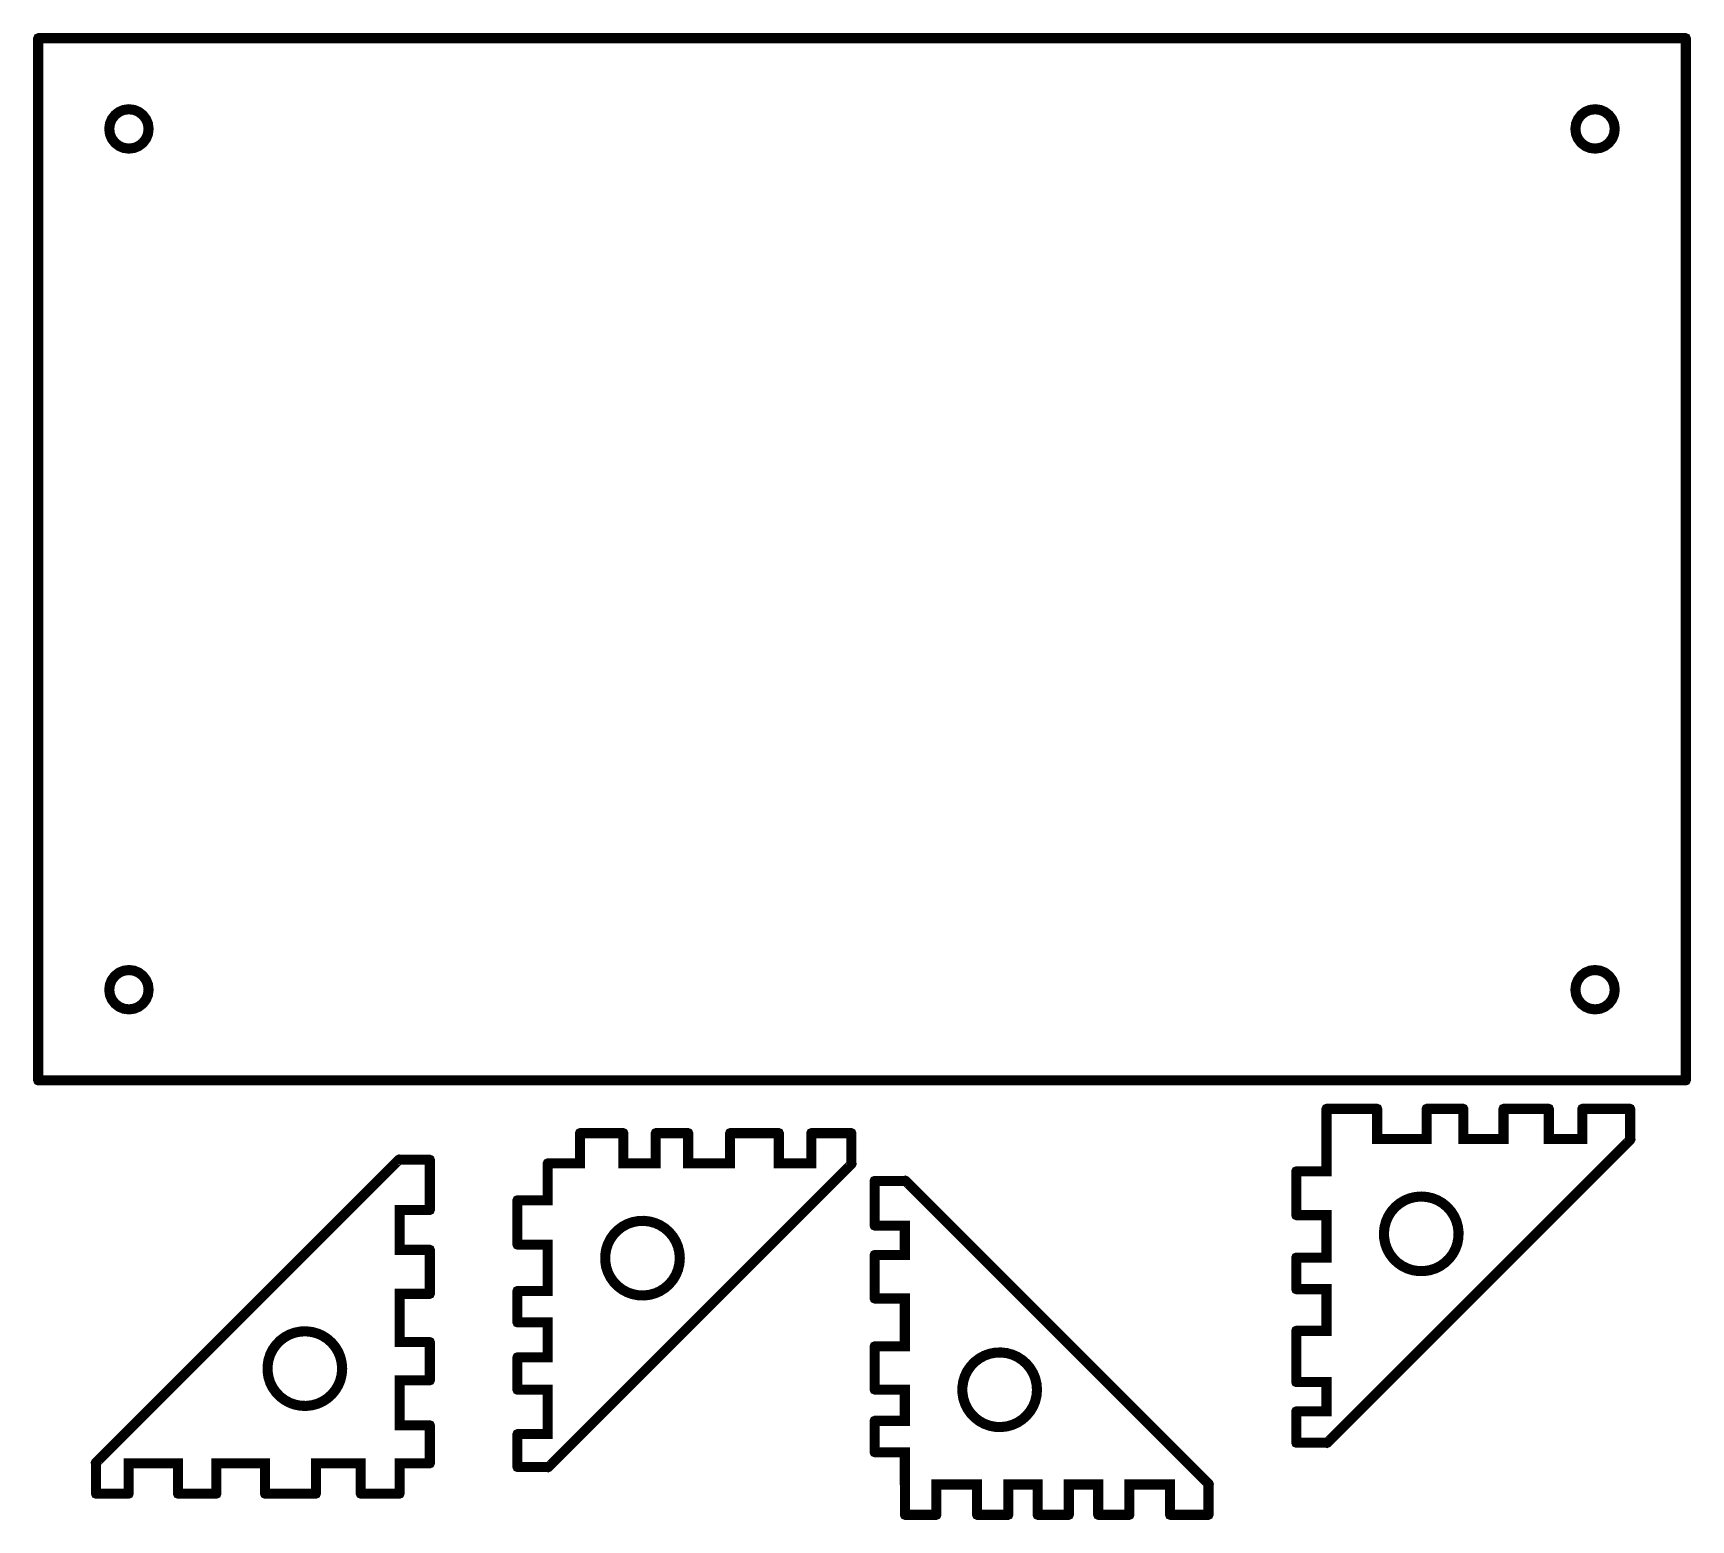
# Model space of a CAD drawing. Extents: x 0 to 390, y 0 to 276.
# Drawn here: x 0 to 164.3, y 14.1 to 161.5 of the extents above; entities that cross this region are included whole.
import ezdxf

# ---------------------------------------------------------------- set-up
doc = ezdxf.new("R2010")
doc.units = 0
doc.layers.get('0').update_dxf_attribs({"linetype": 'CONTINUOUS'})

msp = doc.modelspace()

# ---------------------------------------------------------------- linework, layer by layer
at = {"color": 1, "const_width": 1}
for points in [[(5.99001, 160.967), (163.75, 160.967), (163.785, 160.953), (163.8, 160.917), (163.8, 57.7168), (163.785, 57.6814), (163.75, 57.6668), (0.55002, 57.6668), (0.51465, 57.6814), (0.5, 57.7168), (0.5, 160.917), (0.51465, 160.953), (0.55002, 160.967), (5.99001, 160.967)], [(145.731, 51.8529), (145.731, 54.8029), (145.746, 54.8383), (145.781, 54.8529), (150.172, 54.8529), (150.208, 54.8383), (150.222, 54.8029), (150.222, 51.8529), (153.54, 51.8529), (153.54, 54.8029), (153.556, 54.8383), (153.59, 54.8529), (158.233, 54.8529), (158.268, 54.8383), (158.283, 54.8029), (158.283, 51.8126), (158.288, 51.8029), (158.272, 51.7676), (128.272, 21.7676), (128.237, 21.7529), (128.227, 21.7569), (125.237, 21.7569), (125.202, 21.7715), (125.187, 21.8069), (125.187, 24.8085), (125.202, 24.8439), (125.237, 24.8585), (128.187, 24.8585), (128.187, 27.7681), (125.237, 27.7681), (125.202, 27.7828), (125.187, 27.8181), (125.187, 32.8025), (125.202, 32.8379), (125.237, 32.8525), (128.187, 32.8525), (128.187, 36.9758), (125.237, 36.9758), (125.202, 36.9904), (125.187, 37.0258), (125.187, 40.0568), (125.202, 40.0921), (125.237, 40.1067), (128.187, 40.1067), (128.187, 44.3169), (125.237, 44.3169), (125.202, 44.3317), (125.187, 44.3671), (125.187, 48.6019), (125.202, 48.6374), (125.237, 48.6519), (128.187, 48.6519), (128.187, 51.8029), (128.188, 51.8054), (128.188, 54.8029), (128.203, 54.8383), (128.238, 54.8529), (133.163, 54.8529), (133.199, 54.8383), (133.213, 54.8029), (133.213, 51.8529), (138.112, 51.8529), (138.112, 54.8029), (138.127, 54.8383), (138.162, 54.8529), (141.699, 54.8529), (141.733, 54.8383), (141.749, 54.8029), (141.749, 51.8529), (145.731, 51.8529)], [(54.2494, 52.4447), (58.4467, 52.4447), (58.4821, 52.43), (58.4968, 52.3947), (58.4968, 49.4447), (61.7087, 49.4447), (61.7087, 52.3947), (61.7235, 52.43), (61.7587, 52.4447), (64.875, 52.4447), (64.9103, 52.43), (64.925, 52.3947), (64.925, 49.4447), (69.0771, 49.4447), (69.0771, 52.3947), (69.0918, 52.43), (69.1271, 52.4447), (73.8594, 52.4447), (73.8949, 52.43), (73.9094, 52.3947), (73.9094, 49.4447), (77.1214, 49.4447), (77.1214, 52.3947), (77.1361, 52.43), (77.1714, 52.4447), (81.0444, 52.4447), (81.0799, 52.43), (81.0944, 52.3947), (81.0944, 49.4043), (81.0985, 49.3947), (81.0837, 49.3593), (51.0838, 19.3593), (51.0485, 19.3447), (51.0388, 19.3487), (48.0485, 19.3487), (48.0131, 19.3633), (47.9985, 19.3987), (47.9985, 22.5647), (48.0131, 22.6001), (48.0485, 22.6147), (50.9985, 22.6147), (50.9985, 27.0078), (48.0485, 27.0078), (48.0131, 27.0224), (47.9985, 27.0578), (47.9985, 30.1721), (48.0131, 30.2075), (48.0485, 30.2221), (50.9985, 30.2221), (50.9985, 33.6833), (48.0485, 33.6833), (48.0131, 33.6981), (47.9985, 33.7333), (47.9985, 36.7451), (48.0131, 36.7806), (48.0485, 36.7951), (50.9985, 36.7951), (50.9985, 41.3936), (48.0485, 41.3936), (48.0131, 41.4082), (47.9985, 41.4436), (47.9985, 45.7429), (48.0131, 45.7783), (48.0485, 45.7929), (50.9985, 45.7929), (50.9985, 49.3947), (51.0131, 49.43), (51.0485, 49.4447), (54.1994, 49.4447), (54.1994, 52.3947), (54.214, 52.43), (54.2494, 52.4447)], [(22.9779, 19.7099), (18.166, 19.7099), (18.166, 16.7599), (18.1513, 16.7244), (18.116, 16.7099), (14.399, 16.7099), (14.3636, 16.7244), (14.349, 16.7599), (14.349, 19.7099), (9.4714, 19.7099), (9.4714, 16.7599), (9.45676, 16.7244), (9.42144, 16.7099), (6.27333, 16.7099), (6.23796, 16.7244), (6.22331, 16.7599), (6.22331, 19.7501), (6.21935, 19.7599), (6.23394, 19.7951), (36.2339, 49.7951), (36.2693, 49.8099), (36.279, 49.8058), (39.2693, 49.8058), (39.3047, 49.7911), (39.3193, 49.7558), (39.3193, 44.8769), (39.3047, 44.8417), (39.2693, 44.8269), (36.3193, 44.8269), (36.3193, 40.8789), (39.2693, 40.8789), (39.3047, 40.8643), (39.3193, 40.8289), (39.3193, 36.5626), (39.3047, 36.5274), (39.2693, 36.5126), (36.3193, 36.5126), (36.3193, 31.7358), (39.2693, 31.7358), (39.3047, 31.7211), (39.3193, 31.6858), (39.3193, 27.9874), (39.3047, 27.9519), (39.2693, 27.9374), (36.3193, 27.9374), (36.3193, 23.4889), (39.2693, 23.4889), (39.3047, 23.4742), (39.3193, 23.4389), (39.3193, 19.7608), (39.3047, 19.7254), (39.2693, 19.7108), (36.3183, 19.7108), (36.3183, 16.7599), (36.3038, 16.7244), (36.2683, 16.7099), (32.5172, 16.7099), (32.4818, 16.7244), (32.4672, 16.7599), (32.4672, 19.7099), (28.0247, 19.7099), (28.0247, 16.7599), (28.01, 16.7244), (27.9747, 16.7099), (23.0279, 16.7099), (22.9925, 16.7244), (22.9779, 16.7599), (22.9779, 19.7099)], [(89.5285, 14.6653), (89.5139, 14.63), (89.4785, 14.6153), (86.4507, 14.6153), (86.4154, 14.63), (86.4007, 14.6653), (86.4007, 17.6629), (86.3997, 17.6653), (86.3997, 20.8164), (83.4497, 20.8164), (83.4143, 20.831), (83.3997, 20.8664), (83.3997, 23.8765), (83.4143, 23.9118), (83.4497, 23.9264), (86.3997, 23.9264), (86.3997, 27.0294), (83.4497, 27.0294), (83.4143, 27.044), (83.3997, 27.0793), (83.3997, 31.2601), (83.4143, 31.2954), (83.4497, 31.31), (86.3997, 31.31), (86.3997, 36.0531), (83.4497, 36.0531), (83.4143, 36.0678), (83.3997, 36.1031), (83.3997, 40.316), (83.4143, 40.3513), (83.4497, 40.366), (86.3997, 40.366), (86.3997, 43.2843), (83.4497, 43.2843), (83.4143, 43.2989), (83.3997, 43.3343), (83.3997, 47.6614), (83.4143, 47.6967), (83.4497, 47.7112), (86.44, 47.7112), (86.4497, 47.7153), (86.4851, 47.7007), (116.485, 17.7007), (116.5, 17.6653), (116.496, 17.6557), (116.496, 14.6653), (116.481, 14.63), (116.446, 14.6153), (112.729, 14.6153), (112.693, 14.63), (112.679, 14.6653), (112.679, 17.6153), (108.656, 17.6153), (108.656, 14.6653), (108.641, 14.63), (108.606, 14.6153), (105.606, 14.6153), (105.57, 14.63), (105.556, 14.6653), (105.556, 17.6153), (102.652, 17.6153), (102.652, 14.6653), (102.637, 14.63), (102.602, 14.6153), (99.6017, 14.6153), (99.5664, 14.63), (99.5517, 14.6653), (99.5517, 17.6153), (96.6517, 17.6153), (96.6517, 14.6653), (96.6371, 14.63), (96.6017, 14.6153), (93.601, 14.6153), (93.5656, 14.63), (93.551, 14.6653), (93.551, 17.6153), (89.5285, 17.6153), (89.5285, 14.6653)]]:
    msp.add_lwpolyline(points, close=True, dxfattribs=at)
at = {"color": 0}
for points in [[(5.99001, 160.967), (163.75, 160.967), (163.785, 160.953), (163.8, 160.917), (163.8, 57.7168), (163.785, 57.6814), (163.75, 57.6668), (0.55002, 57.6668), (0.51465, 57.6814), (0.5, 57.7168), (0.5, 160.917), (0.51465, 160.953), (0.55002, 160.967), (5.99001, 160.967)], [(8.97558, 150.092), (8.52854, 150.276), (8.51471, 150.288), (8.11431, 150.594), (7.80707, 150.996), (7.79644, 151.008), (7.61128, 151.456), (7.54542, 151.957), (7.54312, 151.974), (7.54542, 151.99), (7.61128, 152.492), (7.79644, 152.939), (7.80707, 152.951), (8.11431, 153.353), (8.51471, 153.66), (8.52854, 153.671), (8.97558, 153.856), (9.47592, 153.921), (9.49317, 153.924), (9.51042, 153.921), (10.0107, 153.856), (10.4578, 153.671), (10.4716, 153.66), (10.872, 153.353), (11.1793, 152.951), (11.1898, 152.939), (11.375, 152.492), (11.4409, 151.99), (11.4431, 151.974), (11.4409, 151.957), (11.375, 151.456), (11.1898, 151.008), (11.1793, 150.996), (10.872, 150.594), (10.4716, 150.288), (10.4578, 150.276), (10.0107, 150.092), (9.51042, 150.026), (9.49317, 150.024), (9.47592, 150.026), (8.97558, 150.092)], [(152.922, 151.474), (152.857, 151.974), (152.922, 152.474), (152.925, 152.492), (153.11, 152.939), (153.418, 153.339), (153.428, 153.353), (153.828, 153.66), (153.842, 153.671), (154.289, 153.856), (154.79, 153.921), (154.807, 153.924), (154.824, 153.921), (155.325, 153.856), (155.771, 153.671), (155.785, 153.66), (156.186, 153.353), (156.196, 153.339), (156.504, 152.939), (156.689, 152.492), (156.692, 152.474), (156.757, 151.974), (156.692, 151.474), (156.689, 151.456), (156.504, 151.008), (156.196, 150.608), (156.186, 150.594), (155.785, 150.288), (155.771, 150.276), (155.325, 150.092), (154.824, 150.026), (154.807, 150.024), (154.79, 150.026), (154.289, 150.092), (153.842, 150.276), (153.828, 150.288), (153.428, 150.594), (153.418, 150.608), (153.11, 151.008), (152.925, 151.456), (152.922, 151.474)], [(10.4578, 68.3567), (10.8582, 68.0493), (10.872, 68.0388), (11.1793, 67.6383), (11.1898, 67.6246), (11.375, 67.1775), (11.3773, 67.1603), (11.4431, 66.66), (11.4409, 66.6426), (11.375, 66.1424), (11.1898, 65.6953), (11.1793, 65.6815), (10.872, 65.2811), (10.8582, 65.2704), (10.4578, 64.9632), (10.4417, 64.9565), (10.0107, 64.7781), (9.51042, 64.7122), (9.49317, 64.7099), (9.47592, 64.7122), (8.97558, 64.7781), (8.5446, 64.9565), (8.52854, 64.9632), (8.1281, 65.2704), (8.11431, 65.2811), (7.80707, 65.6815), (7.79644, 65.6953), (7.61128, 66.1424), (7.54542, 66.6426), (7.54312, 66.66), (7.60906, 67.1603), (7.61128, 67.1775), (7.79644, 67.6246), (7.80707, 67.6383), (8.11431, 68.0388), (8.1281, 68.0493), (8.52854, 68.3567), (8.5446, 68.3633), (8.97558, 68.5418), (9.47592, 68.6076), (9.49317, 68.6099), (9.51042, 68.6076), (10.0107, 68.5418), (10.4417, 68.3633), (10.4578, 68.3567)], [(153.842, 68.3567), (153.858, 68.3633), (154.289, 68.5418), (154.79, 68.6076), (154.807, 68.6099), (154.824, 68.6076), (155.325, 68.5418), (155.756, 68.3633), (155.771, 68.3567), (155.785, 68.346), (156.186, 68.0388), (156.196, 68.025), (156.504, 67.6246), (156.689, 67.1775), (156.692, 67.1603), (156.757, 66.66), (156.692, 66.1594), (156.689, 66.1424), (156.504, 65.6953), (156.196, 65.2949), (156.186, 65.2811), (155.785, 64.9739), (155.771, 64.9632), (155.756, 64.9565), (155.325, 64.7781), (154.824, 64.7122), (154.807, 64.7099), (154.79, 64.7122), (154.289, 64.7781), (153.858, 64.9565), (153.842, 64.9632), (153.828, 64.9739), (153.428, 65.2811), (153.418, 65.2949), (153.11, 65.6953), (152.925, 66.1424), (152.922, 66.1594), (152.857, 66.66), (152.922, 67.1603), (152.925, 67.1775), (153.11, 67.6246), (153.418, 68.025), (153.428, 68.0388), (153.828, 68.346), (153.842, 68.3567)], [(145.731, 51.8529), (145.731, 54.8029), (145.746, 54.8383), (145.781, 54.8529), (150.172, 54.8529), (150.208, 54.8383), (150.222, 54.8029), (150.222, 51.8529), (153.54, 51.8529), (153.54, 54.8029), (153.556, 54.8383), (153.59, 54.8529), (158.233, 54.8529), (158.268, 54.8383), (158.283, 54.8029), (158.283, 51.8126), (158.288, 51.8029), (158.272, 51.7676), (128.272, 21.7676), (128.237, 21.7529), (128.227, 21.7569), (125.237, 21.7569), (125.202, 21.7715), (125.187, 21.8069), (125.187, 24.8085), (125.202, 24.8439), (125.237, 24.8585), (128.187, 24.8585), (128.187, 27.7681), (125.237, 27.7681), (125.202, 27.7828), (125.187, 27.8181), (125.187, 32.8025), (125.202, 32.8379), (125.237, 32.8525), (128.187, 32.8525), (128.187, 36.9758), (125.237, 36.9758), (125.202, 36.9904), (125.187, 37.0258), (125.187, 40.0568), (125.202, 40.0921), (125.237, 40.1067), (128.187, 40.1067), (128.187, 44.3169), (125.237, 44.3169), (125.202, 44.3317), (125.187, 44.3671), (125.187, 48.6019), (125.202, 48.6374), (125.237, 48.6519), (128.187, 48.6519), (128.187, 51.8029), (128.188, 51.8054), (128.188, 54.8029), (128.203, 54.8383), (128.238, 54.8529), (133.163, 54.8529), (133.199, 54.8383), (133.213, 54.8029), (133.213, 51.8529), (138.112, 51.8529), (138.112, 54.8029), (138.127, 54.8383), (138.162, 54.8529), (141.699, 54.8529), (141.733, 54.8383), (141.749, 54.8029), (141.749, 51.8529), (145.731, 51.8529)], [(54.2494, 52.4447), (58.4467, 52.4447), (58.4821, 52.43), (58.4968, 52.3947), (58.4968, 49.4447), (61.7087, 49.4447), (61.7087, 52.3947), (61.7235, 52.43), (61.7587, 52.4447), (64.875, 52.4447), (64.9103, 52.43), (64.925, 52.3947), (64.925, 49.4447), (69.0771, 49.4447), (69.0771, 52.3947), (69.0918, 52.43), (69.1271, 52.4447), (73.8594, 52.4447), (73.8949, 52.43), (73.9094, 52.3947), (73.9094, 49.4447), (77.1214, 49.4447), (77.1214, 52.3947), (77.1361, 52.43), (77.1714, 52.4447), (81.0444, 52.4447), (81.0799, 52.43), (81.0944, 52.3947), (81.0944, 49.4043), (81.0985, 49.3947), (81.0837, 49.3593), (51.0838, 19.3593), (51.0485, 19.3447), (51.0388, 19.3487), (48.0485, 19.3487), (48.0131, 19.3633), (47.9985, 19.3987), (47.9985, 22.5647), (48.0131, 22.6001), (48.0485, 22.6147), (50.9985, 22.6147), (50.9985, 27.0078), (48.0485, 27.0078), (48.0131, 27.0224), (47.9985, 27.0578), (47.9985, 30.1721), (48.0131, 30.2075), (48.0485, 30.2221), (50.9985, 30.2221), (50.9985, 33.6833), (48.0485, 33.6833), (48.0131, 33.6981), (47.9985, 33.7333), (47.9985, 36.7451), (48.0131, 36.7806), (48.0485, 36.7951), (50.9985, 36.7951), (50.9985, 41.3936), (48.0485, 41.3936), (48.0131, 41.4082), (47.9985, 41.4436), (47.9985, 45.7429), (48.0131, 45.7783), (48.0485, 45.7929), (50.9985, 45.7929), (50.9985, 49.3947), (51.0131, 49.43), (51.0485, 49.4447), (54.1994, 49.4447), (54.1994, 52.3947), (54.214, 52.43), (54.2494, 52.4447)], [(22.9779, 19.7099), (18.166, 19.7099), (18.166, 16.7599), (18.1513, 16.7244), (18.116, 16.7099), (14.399, 16.7099), (14.3636, 16.7244), (14.349, 16.7599), (14.349, 19.7099), (9.4714, 19.7099), (9.4714, 16.7599), (9.45676, 16.7244), (9.42144, 16.7099), (6.27333, 16.7099), (6.23796, 16.7244), (6.22331, 16.7599), (6.22331, 19.7501), (6.21935, 19.7599), (6.23394, 19.7951), (36.2339, 49.7951), (36.2693, 49.8099), (36.279, 49.8058), (39.2693, 49.8058), (39.3047, 49.7911), (39.3193, 49.7558), (39.3193, 44.8769), (39.3047, 44.8417), (39.2693, 44.8269), (36.3193, 44.8269), (36.3193, 40.8789), (39.2693, 40.8789), (39.3047, 40.8643), (39.3193, 40.8289), (39.3193, 36.5626), (39.3047, 36.5274), (39.2693, 36.5126), (36.3193, 36.5126), (36.3193, 31.7358), (39.2693, 31.7358), (39.3047, 31.7211), (39.3193, 31.6858), (39.3193, 27.9874), (39.3047, 27.9519), (39.2693, 27.9374), (36.3193, 27.9374), (36.3193, 23.4889), (39.2693, 23.4889), (39.3047, 23.4742), (39.3193, 23.4389), (39.3193, 19.7608), (39.3047, 19.7254), (39.2693, 19.7108), (36.3183, 19.7108), (36.3183, 16.7599), (36.3038, 16.7244), (36.2683, 16.7099), (32.5172, 16.7099), (32.4818, 16.7244), (32.4672, 16.7599), (32.4672, 19.7099), (28.0247, 19.7099), (28.0247, 16.7599), (28.01, 16.7244), (27.9747, 16.7099), (23.0279, 16.7099), (22.9925, 16.7244), (22.9779, 16.7599), (22.9779, 19.7099)], [(89.5285, 14.6653), (89.5139, 14.63), (89.4785, 14.6153), (86.4507, 14.6153), (86.4154, 14.63), (86.4007, 14.6653), (86.4007, 17.6629), (86.3997, 17.6653), (86.3997, 20.8164), (83.4497, 20.8164), (83.4143, 20.831), (83.3997, 20.8664), (83.3997, 23.8765), (83.4143, 23.9118), (83.4497, 23.9264), (86.3997, 23.9264), (86.3997, 27.0294), (83.4497, 27.0294), (83.4143, 27.044), (83.3997, 27.0793), (83.3997, 31.2601), (83.4143, 31.2954), (83.4497, 31.31), (86.3997, 31.31), (86.3997, 36.0531), (83.4497, 36.0531), (83.4143, 36.0678), (83.3997, 36.1031), (83.3997, 40.316), (83.4143, 40.3513), (83.4497, 40.366), (86.3997, 40.366), (86.3997, 43.2843), (83.4497, 43.2843), (83.4143, 43.2989), (83.3997, 43.3343), (83.3997, 47.6614), (83.4143, 47.6967), (83.4497, 47.7112), (86.44, 47.7112), (86.4497, 47.7153), (86.4851, 47.7007), (116.485, 17.7007), (116.5, 17.6653), (116.496, 17.6557), (116.496, 14.6653), (116.481, 14.63), (116.446, 14.6153), (112.729, 14.6153), (112.693, 14.63), (112.679, 14.6653), (112.679, 17.6153), (108.656, 17.6153), (108.656, 14.6653), (108.641, 14.63), (108.606, 14.6153), (105.606, 14.6153), (105.57, 14.63), (105.556, 14.6653), (105.556, 17.6153), (102.652, 17.6153), (102.652, 14.6653), (102.637, 14.63), (102.602, 14.6153), (99.6017, 14.6153), (99.5664, 14.63), (99.5517, 14.6653), (99.5517, 17.6153), (96.6517, 17.6153), (96.6517, 14.6653), (96.6371, 14.63), (96.6017, 14.6153), (93.601, 14.6153), (93.5656, 14.63), (93.551, 14.6653), (93.551, 17.6153), (89.5285, 17.6153), (89.5285, 14.6653)], [(140.344, 40.0003), (140.331, 39.9869), (139.931, 39.6021), (139.476, 39.2828), (139.461, 39.2718), (139.444, 39.2633), (138.965, 39.0265), (138.964, 39.026), (138.435, 38.8585), (137.886, 38.7737), (137.867, 38.7708), (137.293, 38.7708), (137.274, 38.7737), (136.726, 38.8585), (136.197, 39.026), (136.194, 39.0265), (135.716, 39.2633), (135.699, 39.2718), (135.683, 39.2828), (135.23, 39.6021), (134.83, 39.9869), (134.816, 40.0003), (134.804, 40.0154), (134.468, 40.4568), (134.203, 40.9444), (134.199, 40.9507), (134.021, 41.4482), (134.014, 41.4661), (134.011, 41.4849), (133.905, 42.0297), (133.904, 42.0489), (133.883, 42.6035), (133.947, 43.1547), (133.949, 43.1738), (134.096, 43.7089), (134.099, 43.7204), (134.313, 44.1985), (134.321, 44.216), (134.623, 44.6818), (134.633, 44.6978), (134.646, 44.7121), (135.015, 45.1264), (135.443, 45.4796), (135.458, 45.4917), (135.935, 45.7753), (135.95, 45.7839), (136.431, 45.9779), (136.449, 45.9851), (136.467, 45.9894), (137.008, 46.1158), (137.027, 46.1174), (137.561, 46.1583), (137.58, 46.1599), (137.599, 46.1583), (138.133, 46.1174), (138.153, 46.1158), (138.693, 45.9894), (138.712, 45.9851), (138.729, 45.9779), (139.211, 45.7839), (139.686, 45.5015), (139.703, 45.4917), (139.717, 45.4796), (140.146, 45.1264), (140.514, 44.7121), (140.528, 44.6978), (140.538, 44.6818), (140.839, 44.216), (140.847, 44.1985), (141.061, 43.7204), (141.064, 43.7089), (141.211, 43.1738), (141.214, 43.1547), (141.278, 42.6035), (141.256, 42.0489), (141.256, 42.0297), (141.15, 41.4849), (141.146, 41.4661), (141.14, 41.4482), (140.961, 40.9507), (140.957, 40.9444), (140.693, 40.4568), (140.356, 40.0154), (140.344, 40.0003)], [(63.9097, 41.2007), (63.9168, 41.1831), (63.9211, 41.1644), (64.0476, 40.624), (64.0492, 40.6049), (64.0915, 40.0515), (64.0492, 39.4982), (64.0476, 39.4792), (63.9211, 38.9388), (63.9168, 38.9201), (63.9097, 38.9024), (63.7157, 38.421), (63.4332, 37.946), (63.4235, 37.9294), (63.4112, 37.9147), (63.0582, 37.4865), (62.6439, 37.1174), (62.6296, 37.1046), (62.6135, 37.0942), (62.1476, 36.7925), (62.1303, 36.7847), (61.6521, 36.5704), (61.6407, 36.5672), (61.1056, 36.4201), (61.0865, 36.4179), (60.5353, 36.3543), (59.9807, 36.3756), (59.9615, 36.3763), (59.4167, 36.4819), (59.3979, 36.4856), (59.3799, 36.4921), (58.8825, 36.6707), (58.8761, 36.6742), (58.3886, 36.9393), (57.9472, 37.2757), (57.9319, 37.2874), (57.9186, 37.3011), (57.5339, 37.701), (57.2146, 38.155), (57.2036, 38.1706), (57.195, 38.1878), (56.9583, 38.6658), (56.9576, 38.6679), (56.7901, 39.1971), (56.7056, 39.7456), (56.7026, 39.7644), (56.7026, 40.3386), (56.7056, 40.3575), (56.7901, 40.906), (56.9576, 41.4351), (56.9583, 41.4372), (57.195, 41.9154), (57.2036, 41.9325), (57.2146, 41.9482), (57.5339, 42.4021), (57.9186, 42.8019), (57.9319, 42.8157), (57.9472, 42.8274), (58.3886, 43.1638), (58.8761, 43.4289), (58.8825, 43.4324), (59.3799, 43.6111), (59.3979, 43.6175), (59.4167, 43.6211), (59.9615, 43.7268), (59.9807, 43.7275), (60.5353, 43.7487), (61.0865, 43.6851), (61.1056, 43.6829), (61.6407, 43.536), (61.6521, 43.5328), (62.1303, 43.3185), (62.1476, 43.3106), (62.6135, 43.0089), (62.6296, 42.9985), (62.6439, 42.9858), (63.0582, 42.6165), (63.4112, 42.1883), (63.4235, 42.1736), (63.7071, 41.6965), (63.7157, 41.6821), (63.9097, 41.2007)], [(30.6247, 29.0839), (30.5838, 28.5496), (30.5822, 28.5306), (30.4558, 27.9901), (30.4514, 27.9715), (30.4443, 27.9538), (30.2503, 27.4724), (30.2417, 27.4579), (29.9581, 26.981), (29.9458, 26.9661), (29.5928, 26.5379), (29.1785, 26.1688), (29.1642, 26.156), (29.1481, 26.1456), (28.6822, 25.8439), (28.6649, 25.8361), (28.1867, 25.6218), (28.1753, 25.6186), (27.6401, 25.4715), (27.6211, 25.4693), (27.0699, 25.4057), (26.5153, 25.4269), (26.4961, 25.4278), (25.9513, 25.5333), (25.9325, 25.5369), (25.9144, 25.5435), (25.4171, 25.7221), (25.4107, 25.7256), (24.9232, 25.9907), (24.4818, 26.3271), (24.4665, 26.3388), (24.4533, 26.3525), (24.0685, 26.7525), (23.7492, 27.2064), (23.7382, 27.2219), (23.7297, 27.2392), (23.4929, 27.7172), (23.4924, 27.7194), (23.3249, 28.2485), (23.2401, 28.7969), (23.2372, 28.816), (23.2372, 29.39), (23.2401, 29.409), (23.3249, 29.9574), (23.4924, 30.4865), (23.4929, 30.4886), (23.7297, 30.9668), (23.7382, 30.9839), (23.7492, 30.9996), (24.0685, 31.4535), (24.4533, 31.8535), (24.4665, 31.8672), (24.4818, 31.8788), (24.9232, 32.2153), (25.4107, 32.4804), (25.4171, 32.4838), (25.9144, 32.6625), (25.9325, 32.6689), (25.9513, 32.6726), (26.4961, 32.7782), (26.5153, 32.779), (27.0699, 32.8003), (27.6211, 32.7365), (27.6401, 32.7344), (28.1753, 32.5874), (28.1867, 32.5842), (28.6649, 32.3699), (28.6822, 32.3621), (29.1481, 32.0603), (29.1642, 32.05), (29.1785, 32.0372), (29.5928, 31.6679), (29.9458, 31.2399), (29.9581, 31.225), (29.9678, 31.2086), (30.2503, 30.7336), (30.4443, 30.2522), (30.4514, 30.2344), (30.4558, 30.2158), (30.5822, 29.6754), (30.5838, 29.6563), (30.6042, 29.3892), (30.6247, 29.1221), (30.6263, 29.1029), (30.6247, 29.0839)], [(92.5964, 25.1447), (92.3596, 25.6228), (92.3589, 25.6249), (92.1915, 26.154), (92.1068, 26.7025), (92.1039, 26.7214), (92.1039, 27.2956), (92.1068, 27.3144), (92.1915, 27.8629), (92.3589, 28.3921), (92.3596, 28.3942), (92.5964, 28.8722), (92.6049, 28.8894), (92.6158, 28.905), (92.9351, 29.359), (93.32, 29.7589), (93.3333, 29.7726), (93.3485, 29.7843), (93.7899, 30.1207), (94.2774, 30.3858), (94.2838, 30.3893), (94.7811, 30.5679), (94.7992, 30.5744), (94.8179, 30.5781), (95.3628, 30.6837), (95.3819, 30.6844), (95.9365, 30.7057), (96.4878, 30.6421), (96.5068, 30.6399), (97.0419, 30.4928), (97.0533, 30.4897), (97.5315, 30.2753), (97.5489, 30.2675), (98.0147, 29.9658), (98.0308, 29.9554), (98.0451, 29.9428), (98.4594, 29.5735), (98.8125, 29.1453), (98.8247, 29.1306), (98.8346, 29.114), (99.1169, 28.639), (99.311, 28.1576), (99.3181, 28.1399), (99.3224, 28.1212), (99.4489, 27.5808), (99.4504, 27.5618), (99.4928, 27.0085), (99.4504, 26.4551), (99.4489, 26.436), (99.3224, 25.8957), (99.3181, 25.8769), (99.311, 25.8593), (99.1169, 25.3779), (99.1083, 25.3635), (98.8247, 24.8864), (98.8125, 24.8717), (98.4594, 24.4435), (98.0451, 24.0742), (98.0308, 24.0615), (98.0147, 24.0511), (97.5489, 23.7494), (97.5315, 23.7415), (97.0533, 23.5272), (97.0419, 23.5242), (96.5068, 23.3771), (96.4878, 23.3749), (95.9365, 23.3113), (95.3819, 23.3325), (95.3628, 23.3332), (94.8179, 23.4389), (94.7992, 23.4425), (94.7811, 23.449), (94.2838, 23.6276), (94.2774, 23.6311), (93.7899, 23.8963), (93.3485, 24.2326), (93.3333, 24.2443), (93.32, 24.2581), (92.9351, 24.6579), (92.6158, 25.1118), (92.6049, 25.1275), (92.5964, 25.1447)]]:
    msp.add_lwpolyline(points, close=True, dxfattribs=at)
at = {"color": 4, "const_width": 1}
for points in [[(8.97558, 150.092), (8.52854, 150.276), (8.51471, 150.288), (8.11431, 150.594), (7.80707, 150.996), (7.79644, 151.008), (7.61128, 151.456), (7.54542, 151.957), (7.54312, 151.974), (7.54542, 151.99), (7.61128, 152.492), (7.79644, 152.939), (7.80707, 152.951), (8.11431, 153.353), (8.51471, 153.66), (8.52854, 153.671), (8.97558, 153.856), (9.47592, 153.921), (9.49317, 153.924), (9.51042, 153.921), (10.0107, 153.856), (10.4578, 153.671), (10.4716, 153.66), (10.872, 153.353), (11.1793, 152.951), (11.1898, 152.939), (11.375, 152.492), (11.4409, 151.99), (11.4431, 151.974), (11.4409, 151.957), (11.375, 151.456), (11.1898, 151.008), (11.1793, 150.996), (10.872, 150.594), (10.4716, 150.288), (10.4578, 150.276), (10.0107, 150.092), (9.51042, 150.026), (9.49317, 150.024), (9.47592, 150.026), (8.97558, 150.092)], [(152.922, 151.474), (152.857, 151.974), (152.922, 152.474), (152.925, 152.492), (153.11, 152.939), (153.418, 153.339), (153.428, 153.353), (153.828, 153.66), (153.842, 153.671), (154.289, 153.856), (154.79, 153.921), (154.807, 153.924), (154.824, 153.921), (155.325, 153.856), (155.771, 153.671), (155.785, 153.66), (156.186, 153.353), (156.196, 153.339), (156.504, 152.939), (156.689, 152.492), (156.692, 152.474), (156.757, 151.974), (156.692, 151.474), (156.689, 151.456), (156.504, 151.008), (156.196, 150.608), (156.186, 150.594), (155.785, 150.288), (155.771, 150.276), (155.325, 150.092), (154.824, 150.026), (154.807, 150.024), (154.79, 150.026), (154.289, 150.092), (153.842, 150.276), (153.828, 150.288), (153.428, 150.594), (153.418, 150.608), (153.11, 151.008), (152.925, 151.456), (152.922, 151.474)], [(10.4578, 68.3567), (10.8582, 68.0493), (10.872, 68.0388), (11.1793, 67.6383), (11.1898, 67.6246), (11.375, 67.1775), (11.3773, 67.1603), (11.4431, 66.66), (11.4409, 66.6426), (11.375, 66.1424), (11.1898, 65.6953), (11.1793, 65.6815), (10.872, 65.2811), (10.8582, 65.2704), (10.4578, 64.9632), (10.4417, 64.9565), (10.0107, 64.7781), (9.51042, 64.7122), (9.49317, 64.7099), (9.47592, 64.7122), (8.97558, 64.7781), (8.5446, 64.9565), (8.52854, 64.9632), (8.1281, 65.2704), (8.11431, 65.2811), (7.80707, 65.6815), (7.79644, 65.6953), (7.61128, 66.1424), (7.54542, 66.6426), (7.54312, 66.66), (7.60906, 67.1603), (7.61128, 67.1775), (7.79644, 67.6246), (7.80707, 67.6383), (8.11431, 68.0388), (8.1281, 68.0493), (8.52854, 68.3567), (8.5446, 68.3633), (8.97558, 68.5418), (9.47592, 68.6076), (9.49317, 68.6099), (9.51042, 68.6076), (10.0107, 68.5418), (10.4417, 68.3633), (10.4578, 68.3567)], [(153.842, 68.3567), (153.858, 68.3633), (154.289, 68.5418), (154.79, 68.6076), (154.807, 68.6099), (154.824, 68.6076), (155.325, 68.5418), (155.756, 68.3633), (155.771, 68.3567), (155.785, 68.346), (156.186, 68.0388), (156.196, 68.025), (156.504, 67.6246), (156.689, 67.1775), (156.692, 67.1603), (156.757, 66.66), (156.692, 66.1594), (156.689, 66.1424), (156.504, 65.6953), (156.196, 65.2949), (156.186, 65.2811), (155.785, 64.9739), (155.771, 64.9632), (155.756, 64.9565), (155.325, 64.7781), (154.824, 64.7122), (154.807, 64.7099), (154.79, 64.7122), (154.289, 64.7781), (153.858, 64.9565), (153.842, 64.9632), (153.828, 64.9739), (153.428, 65.2811), (153.418, 65.2949), (153.11, 65.6953), (152.925, 66.1424), (152.922, 66.1594), (152.857, 66.66), (152.922, 67.1603), (152.925, 67.1775), (153.11, 67.6246), (153.418, 68.025), (153.428, 68.0388), (153.828, 68.346), (153.842, 68.3567)], [(140.344, 40.0003), (140.331, 39.9869), (139.931, 39.6021), (139.476, 39.2828), (139.461, 39.2718), (139.444, 39.2633), (138.965, 39.0265), (138.964, 39.026), (138.435, 38.8585), (137.886, 38.7737), (137.867, 38.7708), (137.293, 38.7708), (137.274, 38.7737), (136.726, 38.8585), (136.197, 39.026), (136.194, 39.0265), (135.716, 39.2633), (135.699, 39.2718), (135.683, 39.2828), (135.23, 39.6021), (134.83, 39.9869), (134.816, 40.0003), (134.804, 40.0154), (134.468, 40.4568), (134.203, 40.9444), (134.199, 40.9507), (134.021, 41.4482), (134.014, 41.4661), (134.011, 41.4849), (133.905, 42.0297), (133.904, 42.0489), (133.883, 42.6035), (133.947, 43.1547), (133.949, 43.1738), (134.096, 43.7089), (134.099, 43.7204), (134.313, 44.1985), (134.321, 44.216), (134.623, 44.6818), (134.633, 44.6978), (134.646, 44.7121), (135.015, 45.1264), (135.443, 45.4796), (135.458, 45.4917), (135.935, 45.7753), (135.95, 45.7839), (136.431, 45.9779), (136.449, 45.9851), (136.467, 45.9894), (137.008, 46.1158), (137.027, 46.1174), (137.561, 46.1583), (137.58, 46.1599), (137.599, 46.1583), (138.133, 46.1174), (138.153, 46.1158), (138.693, 45.9894), (138.712, 45.9851), (138.729, 45.9779), (139.211, 45.7839), (139.686, 45.5015), (139.703, 45.4917), (139.717, 45.4796), (140.146, 45.1264), (140.514, 44.7121), (140.528, 44.6978), (140.538, 44.6818), (140.839, 44.216), (140.847, 44.1985), (141.061, 43.7204), (141.064, 43.7089), (141.211, 43.1738), (141.214, 43.1547), (141.278, 42.6035), (141.256, 42.0489), (141.256, 42.0297), (141.15, 41.4849), (141.146, 41.4661), (141.14, 41.4482), (140.961, 40.9507), (140.957, 40.9444), (140.693, 40.4568), (140.356, 40.0154), (140.344, 40.0003)], [(63.9097, 41.2007), (63.9168, 41.1831), (63.9211, 41.1644), (64.0476, 40.624), (64.0492, 40.6049), (64.0915, 40.0515), (64.0492, 39.4982), (64.0476, 39.4792), (63.9211, 38.9388), (63.9168, 38.9201), (63.9097, 38.9024), (63.7157, 38.421), (63.4332, 37.946), (63.4235, 37.9294), (63.4112, 37.9147), (63.0582, 37.4865), (62.6439, 37.1174), (62.6296, 37.1046), (62.6135, 37.0942), (62.1476, 36.7925), (62.1303, 36.7847), (61.6521, 36.5704), (61.6407, 36.5672), (61.1056, 36.4201), (61.0865, 36.4179), (60.5353, 36.3543), (59.9807, 36.3756), (59.9615, 36.3763), (59.4167, 36.4819), (59.3979, 36.4856), (59.3799, 36.4921), (58.8825, 36.6707), (58.8761, 36.6742), (58.3886, 36.9393), (57.9472, 37.2757), (57.9319, 37.2874), (57.9186, 37.3011), (57.5339, 37.701), (57.2146, 38.155), (57.2036, 38.1706), (57.195, 38.1878), (56.9583, 38.6658), (56.9576, 38.6679), (56.7901, 39.1971), (56.7056, 39.7456), (56.7026, 39.7644), (56.7026, 40.3386), (56.7056, 40.3575), (56.7901, 40.906), (56.9576, 41.4351), (56.9583, 41.4372), (57.195, 41.9154), (57.2036, 41.9325), (57.2146, 41.9482), (57.5339, 42.4021), (57.9186, 42.8019), (57.9319, 42.8157), (57.9472, 42.8274), (58.3886, 43.1638), (58.8761, 43.4289), (58.8825, 43.4324), (59.3799, 43.6111), (59.3979, 43.6175), (59.4167, 43.6211), (59.9615, 43.7268), (59.9807, 43.7275), (60.5353, 43.7487), (61.0865, 43.6851), (61.1056, 43.6829), (61.6407, 43.536), (61.6521, 43.5328), (62.1303, 43.3185), (62.1476, 43.3106), (62.6135, 43.0089), (62.6296, 42.9985), (62.6439, 42.9858), (63.0582, 42.6165), (63.4112, 42.1883), (63.4235, 42.1736), (63.7071, 41.6965), (63.7157, 41.6821), (63.9097, 41.2007)], [(30.6247, 29.0839), (30.5838, 28.5496), (30.5822, 28.5306), (30.4558, 27.9901), (30.4514, 27.9715), (30.4443, 27.9538), (30.2503, 27.4724), (30.2417, 27.4579), (29.9581, 26.981), (29.9458, 26.9661), (29.5928, 26.5379), (29.1785, 26.1688), (29.1642, 26.156), (29.1481, 26.1456), (28.6822, 25.8439), (28.6649, 25.8361), (28.1867, 25.6218), (28.1753, 25.6186), (27.6401, 25.4715), (27.6211, 25.4693), (27.0699, 25.4057), (26.5153, 25.4269), (26.4961, 25.4278), (25.9513, 25.5333), (25.9325, 25.5369), (25.9144, 25.5435), (25.4171, 25.7221), (25.4107, 25.7256), (24.9232, 25.9907), (24.4818, 26.3271), (24.4665, 26.3388), (24.4533, 26.3525), (24.0685, 26.7525), (23.7492, 27.2064), (23.7382, 27.2219), (23.7297, 27.2392), (23.4929, 27.7172), (23.4924, 27.7194), (23.3249, 28.2485), (23.2401, 28.7969), (23.2372, 28.816), (23.2372, 29.39), (23.2401, 29.409), (23.3249, 29.9574), (23.4924, 30.4865), (23.4929, 30.4886), (23.7297, 30.9668), (23.7382, 30.9839), (23.7492, 30.9996), (24.0685, 31.4535), (24.4533, 31.8535), (24.4665, 31.8672), (24.4818, 31.8788), (24.9232, 32.2153), (25.4107, 32.4804), (25.4171, 32.4838), (25.9144, 32.6625), (25.9325, 32.6689), (25.9513, 32.6726), (26.4961, 32.7782), (26.5153, 32.779), (27.0699, 32.8003), (27.6211, 32.7365), (27.6401, 32.7344), (28.1753, 32.5874), (28.1867, 32.5842), (28.6649, 32.3699), (28.6822, 32.3621), (29.1481, 32.0603), (29.1642, 32.05), (29.1785, 32.0372), (29.5928, 31.6679), (29.9458, 31.2399), (29.9581, 31.225), (29.9678, 31.2086), (30.2503, 30.7336), (30.4443, 30.2522), (30.4514, 30.2344), (30.4558, 30.2158), (30.5822, 29.6754), (30.5838, 29.6563), (30.6042, 29.3892), (30.6247, 29.1221), (30.6263, 29.1029), (30.6247, 29.0839)], [(92.5964, 25.1447), (92.3596, 25.6228), (92.3589, 25.6249), (92.1915, 26.154), (92.1068, 26.7025), (92.1039, 26.7214), (92.1039, 27.2956), (92.1068, 27.3144), (92.1915, 27.8629), (92.3589, 28.3921), (92.3596, 28.3942), (92.5964, 28.8722), (92.6049, 28.8894), (92.6158, 28.905), (92.9351, 29.359), (93.32, 29.7589), (93.3333, 29.7726), (93.3485, 29.7843), (93.7899, 30.1207), (94.2774, 30.3858), (94.2838, 30.3893), (94.7811, 30.5679), (94.7992, 30.5744), (94.8179, 30.5781), (95.3628, 30.6837), (95.3819, 30.6844), (95.9365, 30.7057), (96.4878, 30.6421), (96.5068, 30.6399), (97.0419, 30.4928), (97.0533, 30.4897), (97.5315, 30.2753), (97.5489, 30.2675), (98.0147, 29.9658), (98.0308, 29.9554), (98.0451, 29.9428), (98.4594, 29.5735), (98.8125, 29.1453), (98.8247, 29.1306), (98.8346, 29.114), (99.1169, 28.639), (99.311, 28.1576), (99.3181, 28.1399), (99.3224, 28.1212), (99.4489, 27.5808), (99.4504, 27.5618), (99.4928, 27.0085), (99.4504, 26.4551), (99.4489, 26.436), (99.3224, 25.8957), (99.3181, 25.8769), (99.311, 25.8593), (99.1169, 25.3779), (99.1083, 25.3635), (98.8247, 24.8864), (98.8125, 24.8717), (98.4594, 24.4435), (98.0451, 24.0742), (98.0308, 24.0615), (98.0147, 24.0511), (97.5489, 23.7494), (97.5315, 23.7415), (97.0533, 23.5272), (97.0419, 23.5242), (96.5068, 23.3771), (96.4878, 23.3749), (95.9365, 23.3113), (95.3819, 23.3325), (95.3628, 23.3332), (94.8179, 23.4389), (94.7992, 23.4425), (94.7811, 23.449), (94.2838, 23.6276), (94.2774, 23.6311), (93.7899, 23.8963), (93.3485, 24.2326), (93.3333, 24.2443), (93.32, 24.2581), (92.9351, 24.6579), (92.6158, 25.1118), (92.6049, 25.1275), (92.5964, 25.1447)]]:
    msp.add_lwpolyline(points, close=True, dxfattribs=at)

doc.saveas('drawing.dxf')
